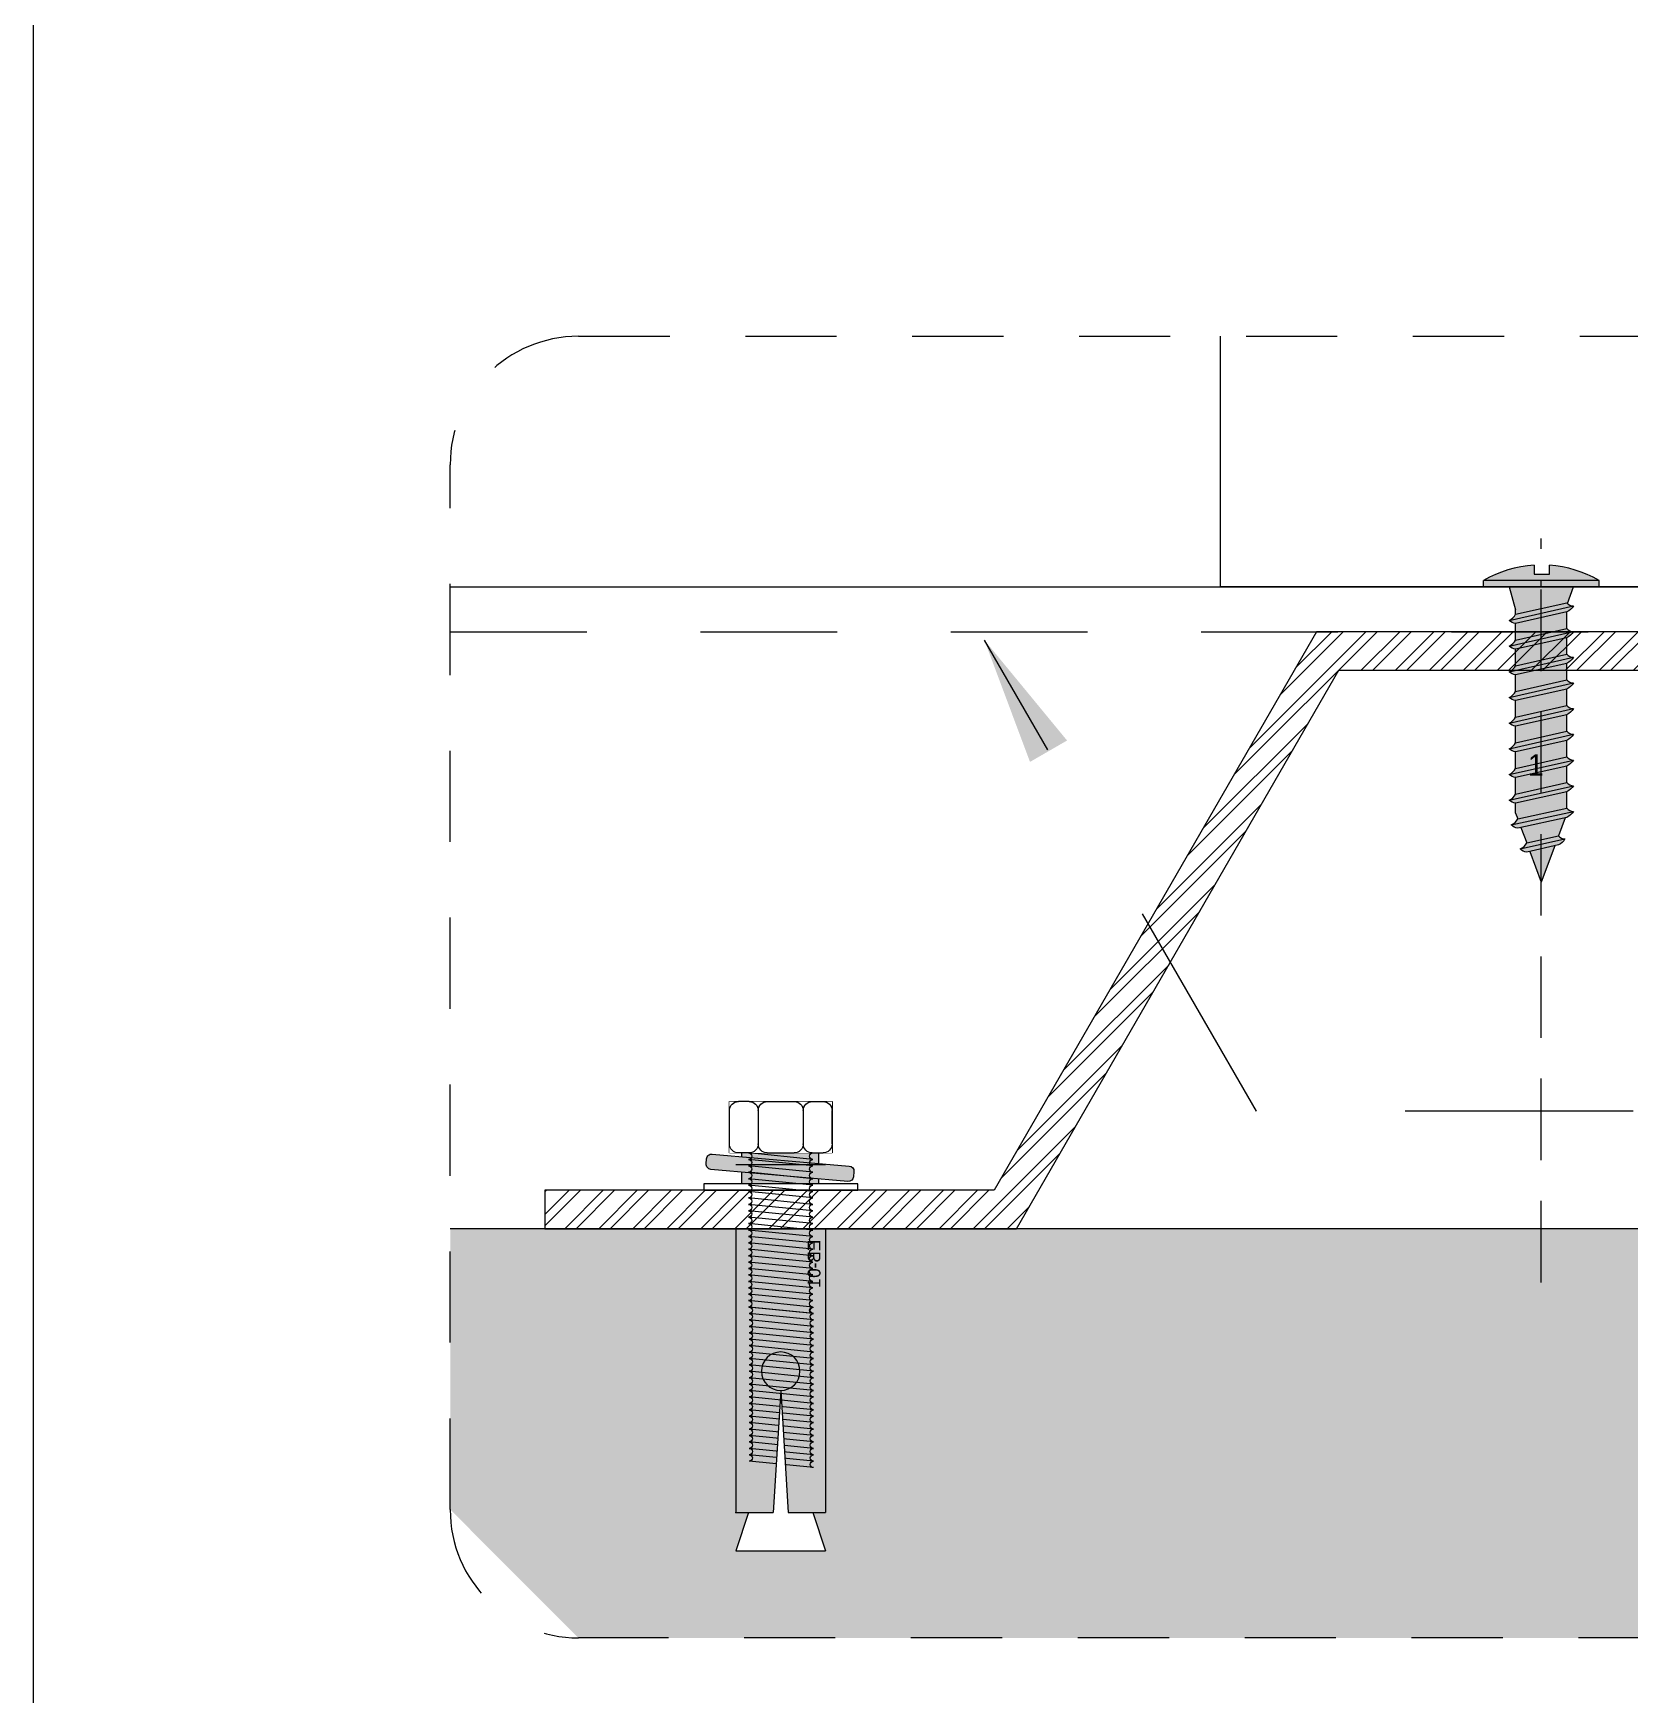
# Model space of a CAD drawing. Header units: millimetres. Extents: x -244126 to 368105, y -173968 to 259060.
# Drawn here: x 42853.4 to 42977.8, y 14118.1 to 14247.6 of the extents above; entities that cross this region are included whole.
import ezdxf
from ezdxf.enums import TextEntityAlignment as Align
from ezdxf.xclip import XClip

# ---------------------------------------------------------------- set-up
doc = ezdxf.new("R2010")
doc.units = ezdxf.units.MM
doc.header["$MEASUREMENT"] = 0
doc.header["$XCLIPFRAME"] = 0
for name, pattern in [('HIDDEN', [9.524999999999999, 6.35, -3.175]), ('TA_HL_001.00', [6.5, 3.55, -2.95]), ('TA_HL_002.00', [13, 7.1, -5.9]), ('TA_HL_003.00000', [19.5, 10.65, -8.85])]:
    doc.linetypes.add(name, pattern=pattern)
for name, color, linetype in [('000 - H A T C H', 8, 'Continuous'), ('000 - L I N E 0.1', 1, 'Continuous'), ('000 - SYMBOL CON', 1, 'Continuous'), ('000 - T E X T', 4, 'Continuous'), ('000 - WIPEOUT', 250, 'Continuous'), ('001 - ASCESSORIES', 1, 'Continuous'), ('002 - STRUCTURAL STEEL', 4, 'Continuous'), ('A04_TUBE SERIES', 7, 'Continuous')]:
    doc.layers.add(name, color=color, linetype=linetype)
doc.styles.add('BROWALLIA', font='BrowalliaUPC.ttf')
doc.styles.add('Cetury Gothic', font='GOTHIC.TTF')

# ---------------------------------------------------------------- blocks, each defined once
blk = doc.blocks.new('SCREW No.8 - 25.40mm.')
at = {"layer": '000 - H A T C H'}
h = blk.add_hatch(color=250, dxfattribs=at)
h.dxf.hatch_style = 1
edge = h.paths.add_edge_path()
edge.add_arc((0.001572131985994922, -0.003004541472591889), 0.00104645436818185, 294.1341226855835, 332.4587230169149)
edge.add_arc((0.002512814835426973, -0.002831812036674826), 0.0006567219107839141, 218.6596436729191, 268.88189727229064, ccw=False)
edge.add_line((0.002000000000407447, -0.00324206148889062), (0.001999999999952699, -0.001959526135578933))
edge.add_arc((0.001572131985994922, -0.001004541472184435), 0.00104645436818185, 294.1341226855835, 332.4587230169149)
edge.add_arc((0.002512814835426973, -0.0008318120360399986), 0.0006567219110112446, 225.6091470700266, 268.88189727267775, ccw=False)
edge.add_line((0.002053405502920207, -0.001301095248663849), (0.00250000000050931, -6.938893903907228e-18))
edge.add_line((0.00250000000050931, -6.938893903907228e-18), (0.004500000000007269, -6.938893903907228e-18))
edge.add_line((0.004500000000007269, -6.938893903907228e-18), (0.004500000000007269, 0.0004999999996471091))
edge.add_arc((-4.54754289780368e-13, -0.007337500000176085), 0.009037500000076724, 60.13716564062657, 86.01192822853085)
edge.add_line((0.0006285472118179244, 0.001678116154835152), (0.0006285472118179244, 0.0009934728495863965))
edge.add_line((0.0006285472118179244, 0.0009934728495863965), (-0.000564256135476178, 0.0009934728495863965))
edge.add_line((-0.000564256135476178, 0.0009934728495863965), (-0.000564256135476178, 0.001682368139881874))
edge.add_arc((-4.54754289780368e-13, -0.007337499999948711), 0.009037499999769851, 93.57958905786862, 119.8628343536553)
edge.add_line((-0.004500000000007283, 0.0005000000001018634), (-0.004500000000007283, 0))
edge.add_line((-0.004500000000007283, -6.938893903907228e-18), (-0.002500000000054577, -6.938893903907228e-18))
edge.add_line((-0.002500000000054577, -6.938893903907228e-18), (-0.001999999999952713, -0.001798302246243118))
edge.add_line((-0.001999999999952713, -0.001798302246243118), (-0.001999999999952713, -0.002141140745152377))
edge.add_arc((-0.002869498795917032, -0.001719220970699105), 0.0009664597520114843, 292.4775851523066, 334.1152605710679, ccw=False)
edge.add_arc((-0.001896586149541697, -0.002018123876268881), 0.0008468196992643867, 224.5560261849951, 262.9855147651136)
edge.add_line((-0.001999999999952713, -0.002858605392248144), (-0.001999999999952713, -0.004141140744650336))
edge.add_arc((-0.002869498795917032, -0.003719220970197064), 0.0009664597520114843, 292.4775851523066, 334.1152605710679, ccw=False)
edge.add_arc((-0.001896586149541697, -0.004018123875766839), 0.0008468196992643867, 224.5560261849951, 262.9855147651136)
edge.add_line((-0.001999999999952713, -0.004858605391746103), (-0.001999999999952713, -0.00614114074505779))
edge.add_arc((-0.002869498795917032, -0.005719220970604517), 0.0009664597520114843, 292.4775851523066, 334.1152605710679, ccw=False)
edge.add_arc((-0.001896586149541697, -0.006018123876174293), 0.0008468196992643867, 224.5560261849951, 262.9855147651136)
edge.add_line((-0.001999999999952713, -0.006858605392153556), (-0.001999999999952713, -0.008141140744555748))
edge.add_arc((-0.002869498795917032, -0.007719220970102476), 0.0009664597520114843, 292.4775851523066, 334.1152605710679, ccw=False)
edge.add_arc((-0.001896586149541697, -0.008018123875672252), 0.0008468196992643867, 224.5560261849951, 262.9855147651136)
edge.add_line((-0.001999999999952713, -0.008858605391651515), (-0.001999999999952713, -0.0101411407449632))
edge.add_arc((-0.002869498795917032, -0.00971922097050993), 0.0009664597520114843, 292.4775851523066, 334.1152605710679, ccw=False)
edge.add_arc((-0.001896586149541697, -0.01001812387607971), 0.0008468196992643867, 224.5560261849951, 262.9855147651136)
edge.add_line((-0.001999999999952713, -0.01085860539205897), (-0.001999999999952713, -0.01214114074491591))
edge.add_arc((-0.002869498795462284, -0.01171922097023526), 0.0009664597517016227, 292.4775851325489, 334.11526054717115, ccw=False)
edge.add_arc((-0.001896586149541697, -0.01201812387557766), 0.0008468196992643867, 224.5560261849951, 262.9855147651136)
edge.add_line((-0.001999999999952713, -0.01285860539155693), (-0.001999999999952713, -0.01414114074441387))
edge.add_arc((-0.002869498795917032, -0.0137192209699606), 0.0009664597520114843, 292.4775851523066, 334.1152605710679, ccw=False)
edge.add_arc((-0.001896586149541697, -0.01401812387553037), 0.0008468196992643867, 224.5560261849951, 262.9855147651136)
edge.add_line((-0.001999999999952713, -0.01485860539150963), (-0.001999999999952713, -0.01614114074482132))
edge.add_arc((-0.002869498795462284, -0.01571922097014068), 0.0009664597517016227, 292.4775851325489, 334.11526054717115, ccw=False)
edge.add_arc((-0.001896586149541697, -0.01601812387548308), 0.0008468196992643867, 224.5560261849951, 262.9855147651136)
edge.add_line((-0.001999999999952713, -0.01685860539146234), (-0.001999999999952713, -0.01762908327873448))
edge.add_line((-0.001999999999952713, -0.01762908327873448), (-0.001832542439842662, -0.01807878358317794))
edge.add_arc((-0.00270204123580698, -0.01765686380872467), 0.0009664597520114843, 292.4775851523066, 334.1152605710679, ccw=False)
edge.add_arc((-0.001729128589431646, -0.01795576671429445), 0.0008468196992643867, 224.5560261849951, 262.9855147651136)
edge.add_line((-0.001832542439842662, -0.01879624823027371), (-0.001585462785442367, -0.01874230570797409))
edge.add_line((-0.001585462785442367, -0.01874230570797409), (-0.001136817694259669, -0.01994712341797823))
edge.add_arc((-0.002006316490223987, -0.01952520364352495), 0.0009664597520114843, 292.4775851523066, 334.1152605710679, ccw=False)
edge.add_arc((-0.001033403843848653, -0.01982410654909473), 0.0008468196992643867, 224.5560261849951, 262.9855147651136)
edge.add_line((-0.001136817694259669, -0.02066458806507399), (-0.0008902856002350815, -0.02060917509220418))
edge.add_line((-0.0008902856002350815, -0.02060917509220418), (-6.938893903907228e-18, -0.02300000000013825))
edge.add_line((-6.938893903907228e-18, -0.02300000000013825), (0.001052930587320582, -0.02017239875135602))
edge.add_line((0.001052930587320582, -0.02017239875135602), (0.001344501272342306, -0.02010686246262595))
edge.add_arc((0.0009166332583845291, -0.01915187779923145), 0.00104645436818185, 294.1341226855835, 332.4587230169149)
edge.add_arc((0.00185731610781658, -0.01897914836331439), 0.0006567219107839141, 218.6596436729191, 268.88189727229064, ccw=False)
edge.add_line((0.001344501272797054, -0.01938939781553018), (0.001866062271801631, -0.01798876747034229))
edge.add_line((0.001866062271801631, -0.01798876747034229), (0.001999999999952699, -0.01795952613565533))
edge.add_arc((0.001572131985994922, -0.01700454147226083), 0.00104645436818185, 294.1341226855835, 332.4587230169149)
edge.add_arc((0.002512814835426973, -0.01683181203634377), 0.0006567219107839141, 218.6596436729191, 268.88189727229064, ccw=False)
edge.add_line((0.002000000000407447, -0.01724206148855956), (0.001999999999952699, -0.01595952613570262))
edge.add_arc((0.001572131985994922, -0.01500454147230813), 0.00104645436818185, 294.1341226855835, 332.4587230169149)
edge.add_arc((0.002512814835426973, -0.01483181203639106), 0.0006567219107839141, 218.6596436729191, 268.88189727229064, ccw=False)
edge.add_line((0.002000000000407447, -0.01524206148860686), (0.001999999999952699, -0.01395952613574992))
edge.add_arc((0.001572131985994922, -0.01300454147235542), 0.00104645436818185, 294.1341226855835, 332.4587230169149)
edge.add_arc((0.002512814835426973, -0.01283181203643836), 0.0006567219107839141, 218.6596436729191, 268.88189727229064, ccw=False)
edge.add_line((0.002000000000407447, -0.01324206148865415), (0.001999999999952699, -0.01195952613579721))
edge.add_arc((0.001572131985994922, -0.01100454147240271), 0.00104645436818185, 294.1341226855835, 332.4587230169149)
edge.add_arc((0.002512814835426973, -0.01083181203648565), 0.0006567219107839141, 218.6596436729191, 268.88189727229064, ccw=False)
edge.add_line((0.002000000000407447, -0.01124206148870145), (0.001999999999952699, -0.009959526135389758))
edge.add_arc((0.001572131985994922, -0.00900454147199526), 0.00104645436818185, 294.1341226855835, 332.4587230169149)
edge.add_arc((0.002512814835426973, -0.008831812036078197), 0.0006567219107839141, 218.6596436729191, 268.88189727229064, ccw=False)
edge.add_line((0.002000000000407447, -0.009242061488293991), (0.001999999999952699, -0.0079595261358918))
edge.add_arc((0.001572131985994922, -0.007004541472497301), 0.00104645436818185, 294.1341226855835, 332.4587230169149)
edge.add_arc((0.002512814835426973, -0.006831812036580238), 0.0006567219107839141, 218.6596436729191, 268.88189727229064, ccw=False)
edge.add_line((0.002000000000407447, -0.007242061488796032), (0.001999999999952699, -0.005959526135484346))
edge.add_arc((0.001572131985994922, -0.005004541472089848), 0.00104645436818185, 294.1341226855835, 332.4587230169149)
edge.add_arc((0.002512814835426973, -0.004831812036172785), 0.0006567219107839141, 218.6596436729191, 268.88189727229064, ccw=False)
edge.add_line((0.002000000000407447, -0.005242061488388579), (0.001999999999952699, -0.003959526135986387))
at = {"layer": '001 - ASCESSORIES', "color": 0}
for p, q in [((-0.000564256135476178, 0.001682368139881874), (-0.000564256135476178, 0.0009934728495863965)), ((0.0006285472118179244, 0.0009934728495863965), (0.0006285472118179244, 0.001678116154835152)), ((-0.004500000000007283, -6.938893903907228e-18), (-0.004500000000007283, 0.0005000000001018634)), ((0.004500000000007269, 0.0005000000001018634), (-0.004500000000007283, 0.0005000000001018634)), ((-0.000564256135476178, 0.0009934728495863965), (0.0006285472118179244, 0.0009934728495863965)), ((-6.938893903907228e-18, -6.938893903907228e-18), (-6.938893903907228e-18, 0.0005000000001018634)), ((0.004500000000007269, -6.938893903907228e-18), (0.004500000000007269, 0.0005000000001018634)), ((0.004500000000007269, -6.938893903907228e-18), (-0.004500000000007283, -6.938893903907228e-18)), ((-0.002500000000054577, -6.938893903907228e-18), (-0.001999999999952713, -0.001798302246243118)), ((0.002053405502920207, -0.001301095248891222), (0.002500000000054563, -6.938893903907228e-18)), ((-0.002500000000054577, -0.002612257975670225), (0.002500000000054563, -0.001488408905061085)), ((-0.001999999999952713, -0.002141140745152377), (-0.001999999999952713, -0.001798302246243118)), ((0.001999999999952699, -0.003242061487981125), (0.001999999999952699, -0.001959526135578933)), ((-0.002500000000054577, -0.004612257975168184), (0.002500000000054563, -0.003488408905468539)), ((-0.001999999999952713, -0.004141140744650336), (-0.001999999999952713, -0.002858605392248144)), ((-0.001999999999952713, -0.00614114074505779), (-0.001999999999952713, -0.004858605391746103)), ((0.001999999999952699, -0.005242061487479084), (0.001999999999952699, -0.003959526135986387)), ((-0.002500000000054577, -0.006612257975575637), (0.002500000000054563, -0.005488408904966498)), ((0.001999999999952699, -0.007242061487886538), (0.001999999999952699, -0.005959526135484346)), ((-0.002500000000054577, -0.008612257975073596), (0.002500000000054563, -0.007488408905373951)), ((-0.001999999999952713, -0.008141140744555748), (-0.001999999999952713, -0.006858605392153556)), ((-0.001999999999952713, -0.0101411407449632), (-0.001999999999952713, -0.008858605391651515)), ((0.001999999999952699, -0.009242061488293991), (0.001999999999952699, -0.0079595261358918)), ((-0.002500000000054577, -0.01061225797548105), (0.002500000000054563, -0.00948840890487191)), ((0.001999999999952699, -0.0112420614882467), (0.001999999999952699, -0.009959526135844506)), ((-0.002500000000054577, -0.01261225797497901), (0.002500000000054563, -0.01148840890527936)), ((-0.001999999999952713, -0.01214114074491591), (-0.001999999999952713, -0.01085860539160422)), ((-0.001999999999952713, -0.01414114074486861), (-0.001999999999952713, -0.01285860539155693)), ((0.001999999999952699, -0.0132420614881994), (0.001999999999952699, -0.01195952613579721)), ((-0.002500000000054577, -0.01461225797493172), (0.002500000000054563, -0.01348840890523207)), ((0.001999999999952699, -0.01524206148815211), (0.001999999999952699, -0.01395952613574992)), ((-0.002500000000054577, -0.01661225797488442), (0.002500000000054563, -0.01548840890518478)), ((-0.001999999999952713, -0.01614114074482132), (-0.001999999999952713, -0.01485860539150963)), ((0.001999999999952699, -0.01724206148810482), (0.001999999999952699, -0.01595952613570262)), ((-0.002332542439944525, -0.01854990081369579), (0.002500000000054563, -0.01748840890513748)), ((-0.001999999999952713, -0.01762908327873448), (-0.001999999999952713, -0.01685860539146234)), ((-0.001999999999952713, -0.01762908327873448), (-0.001832542439842662, -0.01807878358317794)), ((0.001866062271801631, -0.01798876747034229), (0.001344501272797054, -0.01938939781553018)), ((-0.001585462785442367, -0.01874230570774672), (-0.001136817694259669, -0.01994712341797823)), ((-0.001636817694361532, -0.02041824064849607), (0.00184450127244417, -0.0196357452321081)), ((-0.0008902856002350815, -0.02060917509220418), (-6.938893903907228e-18, -0.02300000000013825)), ((0.001052930587320582, -0.02017239875135602), (-6.938893903907228e-18, -0.02300000000013825))]:
    blk.add_line(p, q, dxfattribs=at)
for points in [[(-0.001999999999952713, -0.002141140745152377), (0.002000000000407447, -0.001242061488483166, 0.2227123084971428), (0.00250000000050931, -0.001488408905061085, -0.1687989538478069), (0.001999999999952699, -0.001959526135578933), (-0.001999999999952713, -0.002858605392248144, -0.1692696917056407), (-0.002500000000054577, -0.002612257975670225, 0.1837042771978037)], [(-0.001999999999952713, -0.004141140744650336), (0.002000000000407447, -0.00324206148889062, 0.2227123084971428), (0.00250000000050931, -0.003488408905468539, -0.1687989538478069), (0.001999999999952699, -0.003959526135986387), (-0.001999999999952713, -0.004858605391746103, -0.1692696917056407), (-0.002500000000054577, -0.004612257975168184, 0.1837042771978037)], [(-0.001999999999952713, -0.00614114074505779), (0.002000000000407447, -0.005242061488388579, 0.2227123084971428), (0.00250000000050931, -0.005488408904966498, -0.1687989538478069), (0.001999999999952699, -0.005959526135484346), (-0.001999999999952713, -0.006858605392153556, -0.1692696917056407), (-0.002500000000054577, -0.006612257975575637, 0.1837042771978037)], [(-0.001999999999952713, -0.008141140744555748), (0.002000000000407447, -0.007242061488796032, 0.2227123084971428), (0.00250000000050931, -0.007488408905373951, -0.1687989538478069), (0.001999999999952699, -0.0079595261358918), (-0.001999999999952713, -0.008858605391651515, -0.1692696917056407), (-0.002500000000054577, -0.008612257975073596, 0.1837042771978037)], [(-0.001999999999952713, -0.0101411407449632), (0.002000000000407447, -0.009242061488293991, 0.2227123084971428), (0.00250000000050931, -0.00948840890487191, -0.1687989538478069), (0.001999999999952699, -0.009959526135389758), (-0.001999999999952713, -0.01085860539205897, -0.1692696917056407), (-0.002500000000054577, -0.01061225797548105, 0.1837042771978037)], [(-0.001999999999952713, -0.01214114074446116), (0.002000000000407447, -0.01124206148870145, 0.2227123084971428), (0.00250000000050931, -0.01148840890527936, -0.1687989538478069), (0.001999999999952699, -0.01195952613579721), (-0.001999999999952713, -0.01285860539155693, -0.1692696917056407), (-0.002500000000054577, -0.01261225797497901, 0.1837042771978037)], [(-0.001999999999952713, -0.01414114074441387), (0.002000000000407447, -0.01324206148865415, 0.2227123084971428), (0.00250000000050931, -0.01348840890523207, -0.1687989538478069), (0.001999999999952699, -0.01395952613574992), (-0.001999999999952713, -0.01485860539150963, -0.1692696917056407), (-0.002500000000054577, -0.01461225797493172, 0.1837042771978037)], [(-0.001999999999952713, -0.01614114074436657), (0.002000000000407447, -0.01524206148860686, 0.2227123084971428), (0.00250000000050931, -0.01548840890518478, -0.1687989538478069), (0.001999999999952699, -0.01595952613570262), (-0.001999999999952713, -0.01685860539146234, -0.1692696917056407), (-0.002500000000054577, -0.01661225797488442, 0.1837042771978037)], [(-0.001832542439842662, -0.01807878358317794), (0.002000000000407447, -0.01724206148855956, 0.2227123084971428), (0.00250000000050931, -0.01748840890513748, -0.1687989538478069), (0.001999999999952699, -0.01795952613565533), (-0.001832542439842662, -0.01879624823027371, -0.1692696917056407), (-0.002332542439944525, -0.01854990081369579, 0.1837042771978037)], [(-0.001136817694259669, -0.01994712341797823), (0.001344501272797054, -0.01938939781553018, 0.2227123084971428), (0.001844501272898917, -0.0196357452321081, -0.1687989538478069), (0.001344501272342306, -0.02010686246262595), (-0.001136817694259669, -0.02066458806507399, -0.1692696917056407), (-0.001636817694361532, -0.02041824064849607, 0.1837042771978037)]]:
    blk.add_lwpolyline(points, format="xyb", close=True, dxfattribs=at)
for start, end in [(93.57958906065036, 119.8628343567549), (60.13716564345505, 86.01192823129443)]:
    blk.add_arc((-6.938893903907228e-18, -0.007337500000176085), 0.009037499999938388, start, end, dxfattribs=at)
at = {"layer": 'Defpoints', "color": 250, "linetype": 'HIDDEN', "ltscale": 0.001}
blk.add_line((-6.938893903907228e-18, -0.05418453891507358), (-6.938893903907228e-18, 0.003769262627057617), dxfattribs=at)
at = {"layer": 'Defpoints', "color": 2, "insert": (-0.0004200231551294634, -0.01303499230198214), "char_height": 0.001, "width": 0.05968444922580751, "attachment_point": 2, "style": 'Cetury Gothic'}
blk.add_mtext('\\A1;{\\H1.68x;\\C150;1\\H0.59542x; }', dxfattribs=at)
blk = doc.blocks.new('*U714')
at = {"layer": '001 - ASCESSORIES', "color": 8}
for p, q in [((0.0005000000001018634, -0.00250000000005457), (4.547473508864641e-13, 0.00250000000005457)), ((0, 0.00250000000005457), (0, -0.00250000000005457)), ((0.001000000000203727, -0.00250000000005457), (0.0005000000001018634, 0.00250000000005457)), ((0.00150000000030559, -0.00250000000005457), (0.001000000000203727, 0.00250000000005457)), ((0.002000000000407454, -0.00250000000005457), (0.00150000000030559, 0.00250000000005457)), ((0.00250000000005457, -0.00250000000005457), (0.002000000000407454, 0.00250000000005457)), ((0.003000000000156433, -0.00250000000005457), (0.00250000000005457, 0.00250000000005457)), ((0.003500000000258296, -0.00250000000005457), (0.003000000000156433, 0.00250000000005457)), ((0.00400000000036016, -0.00250000000005457), (0.003500000000258296, 0.00250000000005457)), ((0.004500000000462023, -0.00250000000005457), (0.00400000000036016, 0.00250000000005457)), ((0.005000000000563887, -0.00250000000005457), (0.004500000000462023, 0.00250000000005457)), ((0.00550000000066575, -0.00250000000005457), (0.005000000000563887, 0.00250000000005457)), ((0.006000000000767614, -0.00250000000005457), (0.00550000000066575, 0.00250000000005457)), ((0.006500000000869477, -0.00250000000005457), (0.006000000000767614, 0.00250000000005457)), ((0.00700000000097134, -0.00250000000005457), (0.006500000000869477, 0.00250000000005457)), ((0.007500000001073204, -0.00250000000005457), (0.00700000000097134, 0.00250000000005457)), ((0.008000000001175067, -0.00250000000005457), (0.007500000001073204, 0.00250000000005457)), ((0.00850000000127693, -0.00250000000005457), (0.008000000001175067, 0.00250000000005457)), ((0.009000000001378794, -0.00250000000005457), (0.00850000000127693, 0.00250000000005457)), ((0.009500000001480657, -0.00250000000005457), (0.009000000001378794, 0.00250000000005457)), ((0.01000000000158252, -0.00250000000005457), (0.009500000001480657, 0.00250000000005457)), ((0.01050000000168438, -0.00250000000005457), (0.01000000000158252, 0.00250000000005457)), ((0.01100000000178625, -0.00250000000005457), (0.01050000000168438, 0.00250000000005457)), ((0.01150000000188811, -0.00250000000005457), (0.01100000000178625, 0.00250000000005457)), ((0.01200000000198997, -0.00250000000005457), (0.01150000000188811, 0.00250000000005457)), ((0.01250000000209184, -0.00250000000005457), (0.01200000000198997, 0.00250000000005457)), ((0.0130000000021937, -0.00250000000005457), (0.01250000000209184, 0.00250000000005457)), ((0.01350000000229556, -0.00250000000005457), (0.0130000000021937, 0.00250000000005457)), ((0.01400000000239743, -0.00250000000005457), (0.01350000000229556, 0.00250000000005457)), ((0.01450000000249929, -0.00250000000005457), (0.01400000000239743, 0.00250000000005457)), ((0.01500000000260115, -0.00250000000005457), (0.01450000000249929, 0.00250000000005457)), ((0.01550000000270302, -0.00250000000005457), (0.01500000000260115, 0.00250000000005457)), ((0.01550495049775532, -0.002549504950568531), (0.01500495049765345, 0.002450495049540608)), ((0.01600495049785718, -0.002549504950568531), (0.01550495049775532, 0.002450495049540608)), ((0.01650495049795904, -0.002549504950568531), (0.01600495049785718, 0.002450495049540608)), ((0.01700495049806091, -0.002549504950568531), (0.01650495049795904, 0.002450495049540608)), ((0.01750495049816277, -0.002549504950568531), (0.01700495049806091, 0.002450495049540608)), ((0.01800495049826463, -0.002549504950568531), (0.01750495049816277, 0.002450495049540608)), ((0.0185049504983665, -0.002549504950568531), (0.01800495049826463, 0.002450495049540608)), ((0.01900495049846836, -0.002549504950568531), (0.0185049504983665, 0.002450495049540608)), ((0.01950495049857022, -0.002549504950568531), (0.01900495049846836, 0.002450495049540608)), ((0.02000495049867209, -0.002549504950568531), (0.01950495049857022, 0.002450495049540608)), ((0.02050495049877395, -0.002549504950568531), (0.02000495049867209, 0.002450495049540608)), ((0.02100495049887581, -0.002549504950568531), (0.02050495049877395, 0.002450495049540608)), ((0.02150495049897768, -0.002549504950568531), (0.02100495049887581, 0.002450495049540608)), ((0.02200495049907954, -0.002549504950568531), (0.02150495049897768, 0.002450495049540608)), ((0.0225049504991814, -0.002549504950568531), (0.02200495049907954, 0.002450495049540608)), ((0.02300495049928327, -0.002549504950568531), (0.0225049504991814, 0.002450495049540608)), ((0.02350495049938513, -0.002549504950568531), (0.02300495049928327, 0.002450495049540608)), ((0.02400495049948699, -0.002549504950568531), (0.02350495049938513, 0.002450495049540608)), ((0.02450495049958886, -0.002549504950568531), (0.02400495049948699, 0.002450495049540608)), ((0.02500495049969072, -0.002549504950568531), (0.02450495049958886, 0.002450495049540608)), ((0.02550495049979258, -0.002549504950568531), (0.02500495049969072, 0.002450495049540608)), ((0.02600495049989445, -0.002549504950568531), (0.02550495049979258, 0.002450495049540608)), ((0.02650495049999631, -0.002549504950568531), (0.02600495049989445, 0.002450495049540608)), ((0.02700495050009817, -0.002549504950568531), (0.02650495049999631, 0.002450495049540608)), ((0.02750495050020004, -0.002549504950568531), (0.02700495050009817, 0.002450495049540608))]:
    blk.add_line(p, q, dxfattribs=at)
for centre, start, end in [((0.0002500000000509317, 0.00250000000005457), 180, 0), ((0.0007500000001527951, 0.00250000000005457), 180, 0), ((0.001250000000254659, 0.00250000000005457), 180, 0), ((0.001750000000356522, 0.00250000000005457), 180, 0), ((0.002250000000458385, 0.00250000000005457), 180, 0), ((0.002750000000105501, 0.00250000000005457), 180, 0), ((0.003250000000207365, 0.00250000000005457), 180, 0), ((0.003750000000309228, 0.00250000000005457), 180, 0), ((0.004250000000411092, 0.00250000000005457), 180, 0), ((0.004750000000512955, 0.00250000000005457), 180, 0), ((0.005250000000614818, 0.00250000000005457), 180, 0), ((0.005750000000716682, 0.00250000000005457), 180, 0), ((0.006250000000818545, 0.00250000000005457), 180, 0), ((0.006750000000920409, 0.00250000000005457), 180, 0), ((0.007250000001022272, 0.00250000000005457), 180, 0), ((0.007750000001124135, 0.00250000000005457), 180, 0), ((0.008250000001225999, 0.00250000000005457), 180, 0), ((0.008750000001327862, 0.00250000000005457), 180, 0), ((0.009250000001429726, 0.00250000000005457), 180, 0), ((0.009750000001531589, 0.00250000000005457), 180, 0), ((0.01025000000163345, 0.00250000000005457), 180, 0), ((0.01075000000173532, 0.00250000000005457), 180, 0), ((0.01125000000183718, 0.00250000000005457), 180, 0), ((0.01175000000193904, 0.00250000000005457), 180, 0), ((0.01225000000204091, 0.00250000000005457), 180, 0), ((0.01275000000214277, 0.00250000000005457), 180, 0), ((0.01325000000224463, 0.00250000000005457), 180, 0), ((0.0137500000023465, 0.00250000000005457), 180, 0), ((0.01425000000244836, 0.00250000000005457), 180, 0), ((0.01475000000255022, 0.00250000000005457), 180, 0), ((0.01525495049770438, 0.002450495049540608), 180, 0), ((0.01575495049780625, 0.002450495049540608), 180, 0), ((0.01625495049790811, 0.002450495049540608), 180, 0), ((0.01675495049800997, 0.002450495049540608), 180, 0), ((0.01725495049811184, 0.002450495049540608), 180, 0), ((0.0177549504982137, 0.002450495049540608), 180, 0), ((0.01825495049831556, 0.002450495049540608), 180, 0), ((0.01875495049841743, 0.002450495049540608), 180, 0), ((0.01925495049851929, 0.002450495049540608), 180, 0), ((0.01975495049862116, 0.002450495049540608), 180, 0), ((0.02025495049872302, 0.002450495049540608), 180, 0), ((0.02075495049882488, 0.002450495049540608), 180, 0), ((0.02125495049892675, 0.002450495049540608), 180, 0), ((0.02175495049902861, 0.002450495049540608), 180, 0), ((0.02225495049913047, 0.002450495049540608), 180, 0), ((0.02275495049923234, 0.002450495049540608), 180, 0), ((0.0232549504993342, 0.002450495049540608), 180, 0), ((0.02375495049943606, 0.002450495049540608), 180, 0), ((0.02425495049953793, 0.002450495049540608), 180, 0), ((0.02475495049963979, 0.002450495049540608), 180, 0), ((0.02525495049974165, 0.002450495049540608), 180, 0), ((0.02575495049984352, 0.002450495049540608), 180, 0), ((0.02625495049994538, 0.002450495049540608), 180, 0), ((0.02675495050004724, 0.002450495049540608), 180, 0), ((0.0002500000000509317, -0.00250000000005457), 0, 180), ((0.0007500000001527951, -0.00250000000005457), 0, 180), ((0.001250000000254659, -0.00250000000005457), 0, 180), ((0.001750000000356522, -0.00250000000005457), 0, 180), ((0.002250000000458385, -0.00250000000005457), 0, 180), ((0.002750000000105501, -0.00250000000005457), 0, 180), ((0.003250000000207365, -0.00250000000005457), 0, 180), ((0.003750000000309228, -0.00250000000005457), 0, 180), ((0.004250000000411092, -0.00250000000005457), 0, 180), ((0.004750000000512955, -0.00250000000005457), 0, 180), ((0.005250000000614818, -0.00250000000005457), 0, 180), ((0.005750000000716682, -0.00250000000005457), 0, 180), ((0.006250000000818545, -0.00250000000005457), 0, 180), ((0.006750000000920409, -0.00250000000005457), 0, 180), ((0.007250000001022272, -0.00250000000005457), 0, 180), ((0.007750000001124135, -0.00250000000005457), 0, 180), ((0.008250000001225999, -0.00250000000005457), 0, 180), ((0.008750000001327862, -0.00250000000005457), 0, 180), ((0.009250000001429726, -0.00250000000005457), 0, 180), ((0.009750000001531589, -0.00250000000005457), 0, 180), ((0.01025000000163345, -0.00250000000005457), 0, 180), ((0.01075000000173532, -0.00250000000005457), 0, 180), ((0.01125000000183718, -0.00250000000005457), 0, 180), ((0.01175000000193904, -0.00250000000005457), 0, 180), ((0.01225000000204091, -0.00250000000005457), 0, 180), ((0.01275000000214277, -0.00250000000005457), 0, 180), ((0.01325000000224463, -0.00250000000005457), 0, 180), ((0.0137500000023465, -0.00250000000005457), 0, 180), ((0.01425000000244836, -0.00250000000005457), 0, 180), ((0.01475000000255022, -0.00250000000005457), 0, 180), ((0.01525000000265209, -0.00250000000005457), 0, 180), ((0.01525495049770438, -0.002549504950568531), 0, 180), ((0.01575495049780625, -0.002549504950568531), 0, 180), ((0.01625495049790811, -0.002549504950568531), 0, 180), ((0.01675495049800997, -0.002549504950568531), 0, 180), ((0.01725495049811184, -0.002549504950568531), 0, 180), ((0.0177549504982137, -0.002549504950568531), 0, 180), ((0.01825495049831556, -0.002549504950568531), 0, 180), ((0.01875495049841743, -0.002549504950568531), 0, 180), ((0.01925495049851929, -0.002549504950568531), 0, 180), ((0.01975495049862116, -0.002549504950568531), 0, 180), ((0.02025495049872302, -0.002549504950568531), 0, 180), ((0.02075495049882488, -0.002549504950568531), 0, 180), ((0.02125495049892675, -0.002549504950568531), 0, 180), ((0.02175495049902861, -0.002549504950568531), 0, 180), ((0.02225495049913047, -0.002549504950568531), 0, 180), ((0.02275495049923234, -0.002549504950568531), 0, 180), ((0.0232549504993342, -0.002549504950568531), 0, 180), ((0.02375495049943606, -0.002549504950568531), 0, 180), ((0.02425495049953793, -0.002549504950568531), 0, 180), ((0.02475495049963979, -0.002549504950568531), 0, 180), ((0.02525495049974165, -0.002549504950568531), 0, 180), ((0.02575495049984352, -0.002549504950568531), 0, 180), ((0.02625495049994538, -0.002549504950568531), 0, 180), ((0.02675495050004724, -0.002549504950568531), 0, 180), ((0.02725495050014911, -0.002549504950568531), 0, 180)]:
    blk.add_arc(centre, 0.00025, start, end, dxfattribs=at)
blk = doc.blocks.new('A$Ce4c8db74')
at = {"layer": '000 - H A T C H'}
h = blk.add_hatch(color=250, dxfattribs=at)
h.dxf.hatch_style = 1
h.paths.add_polyline_path([(0.005283201222033948, 0.00544419047291597, 0.4142135623634554), (0.004849861045469871, 0.0058078060552662), (0.004451383166372349, 0.005772943758197347, 0.4142135623827345), (0.004087767584216016, 0.005339603581864347), (0.005022077146343893, -0.005339603581703644, 0.4142135623634537), (0.005455417322908857, -0.005703219164054616), (0.005853895202004246, -0.005668356866985951, 0.414213562382736), (0.006217510784161781, -0.005235016690651519)])
h = blk.add_hatch(color=250, dxfattribs=at)
h.dxf.hatch_style = 1
h.paths.add_polyline_path([(0.004287881291075176, 0.003052293445648502), (0.003999999999905413, 0.003052293445648502), (0.003999999999905413, 0.002453402046739939), (0.003999999999905413, -0.002947706554436991), (0.004812813272165631, -0.002947706554436991)])
h = blk.add_hatch(color=250, dxfattribs=at)
h.dxf.hatch_style = 1
h.paths.add_polyline_path([(0.006405112940228719, 0.003052293445648502), (0.005492465096212281, 0.003052293445648502), (0.006017397077302737, -0.00294770655443699), (0.006405112940228719, -0.002947706554436991)])
at = {"layer": '000 - L I N E 0.1', "color": 9}
for p, q in [((0.005492465096267551, 0.003052293445648502), (0.006405112940228719, 0.003052293445648502)), ((0.0060173970773576, -0.002947706554436991), (0.006405112940228719, -0.002947706554436991))]:
    blk.add_line(p, q, dxfattribs=at)
at = {"layer": '001 - ASCESSORIES', "color": 1}
blk.add_lwpolyline([(0.006405112940228719, -0.006000000000085493), (0.006405112940228719, 0.006000000000085493), (0.006905112939875835, 0.006000000000085493), (0.006905112939875835, -0.006000000000085493)], close=True, dxfattribs=at)
at = {"layer": '001 - ASCESSORIES', "color": 0}
blk.add_lwpolyline([(0, -0.003999999999905413), (0.003999999999905413, -0.003999999999905413), (0.003999999999905413, 0.003999999999905413), (0, 0.003999999999905413)], close=True, dxfattribs=at)
blk.add_wipeout([(0, 0.0039999999999054126), (0.0039999999999054126, 0.0039999999999054126), (0.0039999999999054126, -0.0039999999999054126), (0, -0.0039999999999054126)]).dxf.layer = '000 - WIPEOUT'
at = {"layer": '000 - L I N E 0.1', "color": 9}
for p, q in [((0.003999999999905413, 0.003052293445648502), (0.004287881291020312, 0.003052293445648502)), ((0.003999999999905413, -0.002947706554436991), (0.004812813272110361, -0.002947706554436991))]:
    blk.add_line(p, q, dxfattribs=at)
blk.add_lwpolyline([(0.004451383166269807, 0.005772943758188376, 0.4142135623736979), (0.004087767584223911, 0.005339603581774099), (0.005022077146350057, -0.005339603581774099, 0.4142135623725642), (0.005455417322991707, -0.005703219164047368), (0.005853895202108106, -0.005668356866976865, 0.4142135623717626), (0.006217510784154001, -0.005235016690562588), (0.005283201222027856, 0.005444190472985611, 0.4142135623737642), (0.004849861045386206, 0.005807806055258879)], format="xyb", close=True, dxfattribs=at)
at = {"layer": '001 - ASCESSORIES', "color": 1}
for p, q in [((0.003300000000308501, 0.003999999999905413), (0.0007000000000516593, 0.003999999999905413)), ((0, 0.002453402046739939), (0, 0.003299999999853753)), ((0.003999999999905413, 0.002453402046739939), (0.003999999999905413, 0.003299999999853753)), ((0.0007000000000516593, 0.001753402046688279), (0.003300000000308501, 0.001753402046688279)), ((0, 0.00105340204663662), (0, -0.00105340204663662)), ((0.003999999999905413, 0.00105340204663662), (0.003999999999905413, -0.00105340204663662)), ((0, -0.002453402046739939), (0, -0.003299999999853753)), ((0.0007000000000516593, -0.001753402046688279), (0.003300000000308501, -0.001753402046688279)), ((0.003999999999905413, -0.002453402046739939), (0.003999999999905413, -0.003299999999853753)), ((0.003300000000308501, -0.003999999999905413), (0.0007000000000516593, -0.003999999999905413))]:
    blk.add_line(p, q, dxfattribs=at)
for centre, start, end in [((0.0007000000000516593, 0.003299999999853753), 89.99999999958312, 179.9999999998437), ((0.003300000000308501, 0.003299999999853753), 1.563306237032948e-10, 90.00000000041689), ((0.0007000000000516593, 0.002453402046739939), 179.9999999998958, 270.0000000008077), ((0.0007000000000516593, 0.00105340204663662), 89.9999999991923, 180.0000000001042), ((0.003300000000308501, 0.002453402046739939), 269.9999999991923, 1.042204158021965e-10), ((0.003300000000308501, 0.00105340204663662), 359.9999999998958, 90.00000000080772), ((0.0007000000000516593, -0.00105340204663662), 179.9999999998958, 270.0000000008077), ((0.003300000000308501, -0.00105340204663662), 269.9999999991923, 1.042204158021965e-10), ((0.0007000000000516593, -0.002453402046739939), 89.9999999991923, 180.0000000001042), ((0.003300000000308501, -0.002453402046739939), 359.9999999998958, 90.00000000080772), ((0.0007000000000516593, -0.003299999999853753), 180.0000000001563, 270.0000000004169), ((0.003300000000308501, -0.003299999999853753), 269.9999999995831, 359.9999999998437)]:
    blk.add_arc(centre, 0.0007, start, end, dxfattribs=at)
blk = doc.blocks.new('*U695')
at = {"layer": '001 - ASCESSORIES', "color": 0}
blk.add_line((0, -0.003499999999803549), (0, 0.003499999999803549), dxfattribs=at)
blk.add_blockref('*U714', (-0.008900000000267028, 0), dxfattribs=at)
at = {"layer": '001 - ASCESSORIES', "color": 0, "insert": (0.002711742745304946, -0.002096330602853413), "char_height": 0.001, "width": 0.05968444922580751, "attachment_point": 2, "style": 'Cetury Gothic'}
blk.add_mtext('{\\C150;EB-01}', dxfattribs=at)
at = {"layer": '001 - ASCESSORIES'}
blk.add_blockref('A$Ce4c8db74', (-0.009905112939875834, 0), dxfattribs=at)
at = {"color": 0}
blk.add_wipeout([(0.02509999999983847, 0.0034999999997016844), (0.02209999999963474, 0.0025000000000582057), (0.02209999999963474, 0.0005779816510173546), (0.01260000000002037, -5.093321597815503e-14), (0.02209999999963474, -0.0005779816511192193), (0.02209999999963474, -0.002500000000160072), (0.02509999999983847, -0.00349999999980355)], dxfattribs=at).dxf.layer = '001 - ASCESSORIES'
at = {"layer": '000 - H A T C H'}
h = blk.add_hatch(color=250, dxfattribs=at)
h.dxf.hatch_style = 1
h.paths.add_polyline_path([(0.02209999999968204, 0.003499999999803549), (0, 0.003499999999803549), (0, -0.003499999999803549), (0.02209999999968204, -0.003499999999803549), (0.02209999999968204, -0.0005779816510766977), (0.01259999999956563, 0, -1), (0.00959999999986394, 0, -1), (0.01259999999956563, 0), (0.02209999999968204, 0.0005779816510766977)])
at = {"layer": '001 - ASCESSORIES', "color": 0}
for p, q in [((-0.005005112939968967, 0.003499999999803549), (-0.005005112939968967, -0.003499999999803549)), ((0, 0.003499999999803549), (0.02209999999968204, 0.003499999999803549)), ((0.02209999999968204, 0.00250000000005457), (0.02509999999983847, 0.003499999999803549)), ((0.02209999999968204, 0.003499999999803549), (0.02209999999968204, 0.0005779816510766977)), ((0.02509999999983847, 0.003499999999803549), (0.02509999999983847, -0.003499999999803549)), ((0.01260000000002037, 0), (0.02209999999968204, 0.0005779816510766977)), ((0.01260000000002037, 0), (0.02209999999968204, -0.0005779816510766977)), ((0.02209999999968204, -0.0005779816510766977), (0.02209999999968204, -0.003499999999803549)), ((0.02209999999968204, -0.00250000000005457), (0.02509999999983847, -0.003499999999803549)), ((0, -0.003499999999803549), (0.02209999999968204, -0.003499999999803549))]:
    blk.add_line(p, q, dxfattribs=at)
blk.add_circle((0.01109999999971478, 0), 0.0015, dxfattribs=at)
for p in [(0.02209999999968204, 0.003499999999803549), (0.01310000000012224, 0)]:
    blk.add_point(p, dxfattribs=at)
blk = doc.blocks.new('*U720')
at = {"layer": 'A04_TUBE SERIES', "color": 3, "linetype": 'ByBlock'}
for points in [[(-1725, -24.99999999999982), (-1725, 25.00000000000018)], [(-1625, 25.00000000000018), (-1725, 25.00000000000024)], [(-1625, 25), (-1525, 25)], [(-1525, 25), (-1525, -25)], [(-1475, 25), (-1375, 25)], [(-1475, -25), (-1475, 25)], [(-1375, 25), (-1275, 25)], [(-1275, 25), (-1275, -25)], [(-1225, 25), (-1125, 25)], [(-1225, -25), (-1225, 25)], [(-1125, 25), (-1025, 25)], [(-1025, 25), (-1025, -25)], [(-975, 25), (-875, 25)], [(-975, -25), (-975, 25)], [(-875, 25), (-775, 25)], [(-775, 25), (-775, -25)], [(-725, 25), (-625, 25)], [(-725, -25), (-725, 25)], [(-625, 25), (-525, 25)], [(-525, 25), (-525, -25)], [(-475, 25), (-375, 25)], [(-475, -25), (-475, 25)], [(-375, 25), (-275, 25)], [(-275, 25), (-275, -25)], [(-225, 25), (-125, 25)], [(-225, -25), (-225, 25)], [(-125, 25), (-25, 25)], [(-25, 25), (-25, -25)], [(25, 25), (125, 25)], [(25, -25), (25, 25)], [(125, 25), (225, 25)], [(225, 25), (225, -25)], [(275, 25), (375, 25)], [(275, -25), (275, 25)], [(375, 25), (475, 25)], [(475, 25), (475, -25)], [(525, 25), (625, 25)], [(525, -25), (525, 25)], [(625, 25), (725, 25)], [(725, 25), (725, -25)], [(775, 25), (875, 25)], [(775, -25), (775, 25)], [(875, 25), (975, 25)], [(975, 25), (975, -25)], [(1025, 25), (1125, 25)], [(1025, -25), (1025, 25)], [(1125, 25), (1225, 25)], [(1225, 25), (1225, -25)], [(1275, 25), (1375, 25)], [(1275, -25), (1275, 25)], [(1375, 25), (1475, 25)], [(1475, 25), (1475, -25)], [(1525, 25), (1625, 25)], [(1525, -25), (1525, 25)], [(1725, 25), (1625, 25)], [(1725, 25), (1725, -25)], [(-1625, -24.99999999999982), (-1725, -24.99999999999976)], [(-1625, -25), (-1525, -25)], [(-1475, -25), (-1375, -25)], [(-1375, -25), (-1275, -25)], [(-1225, -25), (-1125, -25)], [(-1125, -25), (-1025, -25)], [(-975, -25), (-875, -25)], [(-875, -25), (-775, -25)], [(-725, -25), (-625, -25)], [(-625, -25), (-525, -25)], [(-475, -25), (-375, -25)], [(-375, -25), (-275, -25)], [(-225, -25), (-125, -25)], [(-125, -25), (-25, -25)], [(25, -25), (125, -25)], [(125, -25), (225, -25)], [(275, -25), (375, -25)], [(375, -25), (475, -25)], [(525, -25), (625, -25)], [(625, -25), (725, -25)], [(775, -25), (875, -25)], [(875, -25), (975, -25)], [(1025, -25), (1125, -25)], [(1125, -25), (1225, -25)], [(1275, -25), (1375, -25)], [(1375, -25), (1475, -25)], [(1525, -25), (1625, -25)], [(1725, -25), (1625, -25)]]:
    blk.add_lwpolyline(points, dxfattribs=at)
at = {"layer": 'A04_TUBE SERIES', "color": 1, "linetype": 'ByBlock'}
for points in [[(-1525, 25), (-1475, 25), (-1475, -25), (-1525, -25)], [(-1275, 25), (-1225, 25), (-1225, -25), (-1275, -25)], [(-1025, 25), (-975, 25), (-975, -25), (-1025, -25)], [(-775, 25), (-725, 25), (-725, -25), (-775, -25)], [(-525, 25), (-475, 25), (-475, -25), (-525, -25)], [(-275, 25), (-225, 25), (-225, -25), (-275, -25)], [(-25, 25), (25, 25), (25, -25), (-25, -25)], [(225, 25), (275, 25), (275, -25), (225, -25)], [(475, 25), (525, 25), (525, -25), (475, -25)], [(725, 25), (775, 25), (775, -25), (725, -25)], [(975, 25), (1025, 25), (1025, -25), (975, -25)], [(1225, 25), (1275, 25), (1275, -25), (1225, -25)], [(1475, 25), (1525, 25), (1525, -25), (1475, -25)]]:
    blk.add_lwpolyline(points, close=True, dxfattribs=at)
blk = doc.blocks.new('*U710')
at = {"color": 0}
blk.add_wipeout([(-25, 2050), (24.99999999999966, 2050), (24.99999999999966, 4.547473508864641e-13), (-25, 4.547473508864641e-13)], dxfattribs=at).dxf.layer = '000 - WIPEOUT'
at = {"layer": '002 - STRUCTURAL STEEL', "color": 0, "linetype": 'ByBlock'}
blk.add_lwpolyline([(-25, 2050), (25, 2050), (25, 0), (-25, 1.102182119232618e-15)], close=True, dxfattribs=at)
blk = doc.blocks.new('*U712')
at = {"color": 0}
blk.add_wipeout([(-25, 1950.0000000000002), (24.99999999999966, 1950.0000000000002), (24.99999999999966, 4.547473508864641e-13), (-25, 4.547473508864641e-13)], dxfattribs=at).dxf.layer = '000 - WIPEOUT'
at = {"layer": '002 - STRUCTURAL STEEL', "color": 0, "linetype": 'ByBlock'}
blk.add_lwpolyline([(-25, 1950), (25, 1950), (25, 0), (-25, 1.102182119232618e-15)], close=True, dxfattribs=at)
blk = doc.blocks.new('*U711')
at = {"color": 0}
blk.add_wipeout([(-25, 700.0000000000002), (25, 700.0000000000002), (25, 2.2737367544323206e-13), (-25, 2.2737367544323206e-13)], dxfattribs=at).dxf.layer = '000 - WIPEOUT'
at = {"layer": '002 - STRUCTURAL STEEL', "color": 0, "linetype": 'ByBlock'}
blk.add_lwpolyline([(-25, 700), (25, 700), (25, 0), (-25, 1.102182119232618e-15)], close=True, dxfattribs=at)
blk = doc.blocks.new('*U682')
at = {"color": 0}
blk.add_wipeout([(-25, 450), (24.99999999999966, 450), (24.99999999999966, 2.2737367544323206e-13), (-25, 2.2737367544323206e-13)], dxfattribs=at).dxf.layer = '000 - WIPEOUT'
at = {"layer": '002 - STRUCTURAL STEEL', "color": 0, "linetype": 'ByBlock'}
blk.add_lwpolyline([(-25, 450), (25, 450), (25, 0), (-25, 1.102182119232618e-15)], close=True, dxfattribs=at)
blk = doc.blocks.new('A$C9a2d73c1')
at = {"color": 1}
blk.add_blockref('*U720', (-1324.999999999996, 349.9764295519744), dxfattribs=at)
at = {"color": 3}
for name, p in [('*U710', (-824.9999999999964, 74.97642955197443)), ('*U710', (-74.99999999999636, 74.97642955197443)), ('*U712', (-574.9999999999964, 124.9764295519744)), ('*U712', (-324.9999999999964, 124.9764295519744))]:
    blk.add_blockref(name, p, dxfattribs=at)
at = {"color": 3, "rotation": 270}
for name, p in [('*U711', (-1549.999999999996, 99.97642955197443)), ('*U711', (-799.9999999999964, 99.97642955197443)), ('*U682', (-49.99999999999636, 99.97642955197443))]:
    blk.add_blockref(name, p, dxfattribs=at)
blk = doc.blocks.new('A$C600fb097')
at = {"layer": '000 - H A T C H'}
h = blk.add_hatch(dxfattribs=at)
h.set_pattern_fill('AR-CONC', color=8, scale=5)
h.set_pattern_definition([(49.99999999999999, (-43025.00890750569, -13861.45737727092), (35.86300913003767, -3.137606749129755), [3.75, -41.25]), (355, (-43025.00890750569, -13861.45737727092), (-6.937566680650001, 37.60960668500059), [3, -33]), (100.45144446, (-43022.02032345569, -13861.71884447092), (28.9254423363556, 34.47199954843147), [3.187009599999999, -35.05710559999999]), (46.18420000000001, (-43025.00890750569, -13851.45737727092), (53.36206653357862, -8.275964039653827), [5.625, -61.875]), (96.63563549, (-43020.56207025569, -13852.14704262093), (46.73309728371142, 48.70593003872752), [4.7805171, -52.58568799999999]), (351.1841639899999, (-43025.00890750569, -13851.45737727092), (46.73309725273866, 48.70593001349951), [4.5, -49.50000005]), (21, (-43020.00890750569, -13853.95737727092), (29.84535260592308, -20.13094453326694), [3.75, -41.25]), (326.0000000000001, (-43020.00890750569, -13853.95737727092), (12.16576659607909, 36.25750225234265), [3, -33]), (71.45144474, (-43017.52179480569, -13855.63495597093), (42.01111883649855, 16.12655764031769), [3.1870095, -35.0571056]), (37.50000000000001, (-43025.00890750569, -13861.45737727092), (0.6079927658645334, 16.64469269156557), [0, -32.59999999999999, 0, -33.5, 0, -33.125]), (7.499999999999999, (-43025.00890750569, -13861.45737727092), (13.15347687210743, 19.72058559411801), [0, -19.1, 0, -31.85, 0, -12.625]), (327.5, (-43036.15890750569, -13861.45737727092), (26.69112180862045, -1.127743586718988), [0, -12.5, 0, -39, 0, -51.75]), (317.5, (-43041.15890750569, -13861.45737727092), (29.15930846711931, 5.005249116615886), [0, -16.25, 0, -25.9, 0, -36.75])])
edge = h.paths.add_edge_path()
edge.add_line((49.99999999999272, -310.0000000000182), (-950.0000000000073, -310.0000000000182))
edge.add_line((-950.0000000000073, -310.0000000000182), (-950.0000000000073, -384.9764295519872))
edge.add_arc((-900.0000000000073, -384.9764295519872), 50, 180, 270)
edge.add_line((-900.0000000000073, -434.9764295519872), (-7.275957614183426e-12, -434.9764295519872))
edge.add_arc((-7.275957614183426e-12, -384.9764295519872), 50, 270, 360)
edge.add_line((49.99999999999272, -384.9764295519872), (49.99999999999272, -310.0000000000182))
at = {"color": 1}
ref = blk.add_blockref('A$C9a2d73c1', (0, -384.9764295519926), dxfattribs=at)
XClip(ref).set_block_clipping_path([(-900.0000000000073, -49.999999999990905), (-7.275957614183426e-12, -49.999999999990905), (49.999999999992724, 9.094947017729282e-12), (49.999999999992724, 384.976429551989), (-7.275957614183426e-12, 434.976429551989), (-900.0000000000073, 434.976429551989), (-950.0000000000073, 384.976429551989), (-950.0000000000073, 9.094947017729282e-12)])
at = {"color": 1, "linetype": 'TA_HL_003.00000'}
blk.add_lwpolyline([(-800, -263.5000000000182), (-100, -263.5000000000182)], dxfattribs=at)
at = {"color": 1, "xscale": 1000, "yscale": 1000, "zscale": 1000}
blk.add_blockref('SCREW No.8 - 25.40mm.', (-575, -260.0000000000182), dxfattribs=at)
at = {"color": 2, "xscale": -1000, "yscale": 1000, "zscale": 1000, "rotation": 90}
blk.add_blockref('*U695', (-634.2487113059615, -310.0000000000182), dxfattribs=at)
at = {"layer": '000 - H A T C H'}
h = blk.add_hatch(dxfattribs=at)
h.set_pattern_fill('ANSI32', color=8, scale=5)
h.set_pattern_definition([(45, (-43229.355695023, -13861.45737727092), (-1.325825214724777, 1.325825214724777), []), (45, (-43228.47181154801, -13861.45737727092), (-1.325825214724777, 1.325825214724777), [])])
h.paths.add_polyline_path([(-497.3852632902563, -307.0000000000182), (-532.3852632902563, -307.0000000000182), (-557.5, -263.5000000000182), (-592.5, -263.5000000000182), (-617.6147367097437, -307.0000000000182), (-652.6147367097437, -307.0000000000182), (-652.6147367097437, -310.0000000000182), (-615.8826859021719, -310.0000000000182), (-590.7679491924282, -266.5000000000182), (-559.2320508075718, -266.5000000000182), (-534.1173140978281, -310.0000000000182), (-497.3852632902563, -310.0000000000182)])
at = {"layer": '001 - ASCESSORIES', "color": 3}
blk.add_lwpolyline([(-497.3852632902563, -307.0000000000182), (-532.3852632902563, -307.0000000000182), (-557.5, -263.5000000000182), (-592.5, -263.5000000000182), (-617.6147367097437, -307.0000000000182), (-652.6147367097437, -307.0000000000182), (-652.6147367097437, -310.0000000000182), (-615.8826859021719, -310.0000000000182), (-590.7679491924282, -266.5000000000182), (-559.2320508075718, -266.5000000000182), (-534.1173140978281, -310.0000000000182), (-497.3852632902563, -310.0000000000182)], close=True, dxfattribs=at)
blk = doc.blocks.new('000 - ARROW FOR SYMBOL')
at = {"layer": '000 - SYMBOL CON', "color": 0, "linetype": 'HIDDEN'}
blk.add_solid([(1.288675134594087, 1.565384140907554), (0, 0), (0.7113248654059134, 1.898717474236037)], dxfattribs=at)
blk = doc.blocks.new('*U732')
at = {"layer": '000 - SYMBOL CON', "color": 0, "linetype": 'ByBlock'}
for points in [[(0, -1.224646799147353e-15), (-25.37004813306994, 4.989222848928325e-15), (-29.60810417837075, 7.340528395775254)], [(-25.37004813306994, 3.764576049780972e-15), (-25.37004813306994, 4.989222848928325e-15), (-29.60810417837298, 7.340528395783299)]]:
    blk.add_lwpolyline(points, dxfattribs=at)
at = {"layer": '000 - SYMBOL CON', "color": 0, "xscale": -1, "rotation": 180}
for p in [(-29.60810417837075, 7.340528395775254), (-29.60810417837298, 7.340528395783299)]:
    blk.add_blockref('000 - ARROW FOR SYMBOL', p, dxfattribs=at)
at = {"layer": '000 - T E X T', "style": 'BROWALLIA'}
blk.add_attdef('NO.CODE', text='', height=2.5, dxfattribs=at).set_placement((0, 0), align=Align.MIDDLE_CENTER)

msp = doc.modelspace()

# ---------------------------------------------------------------- hatches: boundary and pattern name
at = {"layer": '000 - H A T C H'}
h = msp.add_hatch(dxfattribs=at)
h.set_pattern_fill('ANSI32', color=8, scale=5)
h.set_pattern_definition([(45, (316.5400532391141, 602.9893608500697), (-1.325825214724777, 1.325825214724777), []), (45, (317.4239367141141, 602.9893608500697), (-1.325825214724777, 1.325825214724777), [])])
h.paths.add_polyline_path([(43048.51048497186, 14157.44673812098), (43013.51048497186, 14157.44673812098), (42988.39574826212, 14200.94673812098), (42953.39574826212, 14200.94673812098), (42928.28101155238, 14157.44673812098), (42893.28101155238, 14157.44673812098), (42893.28101155238, 14154.44673812098), (42930.01306235995, 14154.44673812098), (42955.12779906969, 14197.94673812098), (42986.66369745455, 14197.94673812098), (43011.77843416429, 14154.44673812098), (43048.51048497186, 14154.44673812098)])

# ---------------------------------------------------------------- linework, layer by layer
at = {"color": 250}
msp.add_lwpolyline([(42853.41445745665, 13984.64152486805), (43252.34788929417, 13984.64152486805), (43252.34788929417, 14357.92747909174), (42853.41445745665, 14357.92747909174)], close=True, dxfattribs=at)

# ---------------------------------------------------------------- block references
at = {"color": 1, "xscale": 1000, "yscale": 1000, "zscale": 1000}
msp.add_blockref('SCREW No.8 - 25.40mm.', (42970.89574826212, 14204.44673812098), dxfattribs=at)

# ---------------------------------------------------------------- next in the draw order: block references
at = {"color": 2, "xscale": -1000, "yscale": 1000, "zscale": 1000, "rotation": 90}
msp.add_blockref('*U695', (42911.64703695616, 14154.44673812098), dxfattribs=at)

# ---------------------------------------------------------------- next in the draw order: linework, layer by layer
at = {"layer": '001 - ASCESSORIES', "color": 3}
msp.add_lwpolyline([(43048.51048497186, 14157.44673812098), (43013.51048497186, 14157.44673812098), (42988.39574826212, 14200.94673812098), (42953.39574826212, 14200.94673812098), (42928.28101155238, 14157.44673812098), (42893.28101155238, 14157.44673812098), (42893.28101155238, 14154.44673812098), (42930.01306235995, 14154.44673812098), (42955.12779906969, 14197.94673812098), (42986.66369745455, 14197.94673812098), (43011.77843416429, 14154.44673812098), (43048.51048497186, 14154.44673812098)], close=True, dxfattribs=at)

# ---------------------------------------------------------------- next in the draw order: block references
at = {"color": 1}
ref = msp.add_blockref('A$C600fb097', (43545.89574826212, 14464.44673812099), dxfattribs=at)
XClip(ref).set_block_clipping_path([(-500, -341.86919624552866), (-650, -341.86919624552866), (-660, -331.86919624552866), (-660, -250.48694765808978), (-650, -240.48694765808978), (-500, -240.48694765808978), (-490, -250.48694765808978), (-490, -331.86919624552866)])

# ---------------------------------------------------------------- next in the draw order: linework, layer by layer
at = {"layer": '000 - SYMBOL CON', "color": 2, "linetype": 'TA_HL_002.00'}
msp.add_lwpolyline([(43045.89574826212, 14122.57754187546), (42895.89574826212, 14122.57754187546, -0.414213562373095), (42885.89574826212, 14132.57754187546), (42885.89574826212, 14213.9597904629, -0.414213562373095), (42895.89574826212, 14223.9597904629), (43045.89574826212, 14223.9597904629, -0.414213562373095), (43055.89574826212, 14213.9597904629), (43055.89574826212, 14132.57754187546, -0.414213562373095)], format="xyb", close=True, dxfattribs=at)

# ---------------------------------------------------------------- next in the draw order: block references
at = {"layer": '000 - T E X T', "color": 2, "linetype": 'TA_HL_001.00', "ltscale": 2.5, "xscale": 5, "yscale": 5, "zscale": 5}
msp.add_blockref('*U732', (43075.55111148679, 14163.60045496967), dxfattribs=at)

doc.saveas('drawing.dxf')
